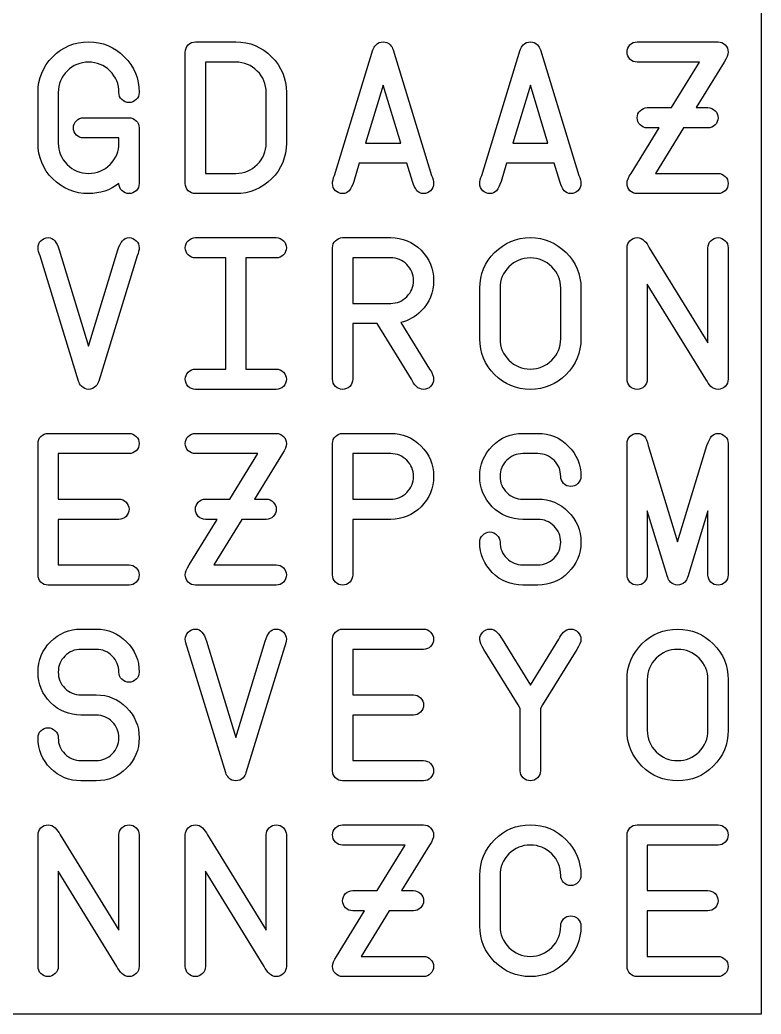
# Model space of a CAD drawing. Extents: x 0.3 to 81.7, y -40.7 to 31.5.
# Drawn here: x 71.02 to 81.71, y 2.86 to 17.19 of the extents above; entities that cross this region are included whole.
import ezdxf

# ---------------------------------------------------------------- set-up
doc = ezdxf.new("R2010")
doc.units = 0
doc.layers.add('Layer_1', color=7, linetype='CONTINUOUS')

msp = doc.modelspace()

# ---------------------------------------------------------------- linework, layer by layer
at = {"layer": 'Layer_1', "color": 7}
for p, q in [((81.710386, 31.531278), (81.710386, 2.8575)), ((73.552548, 16.876918), (74.135918, 16.876918)), ((79.922944, 16.876918), (81.089682, 16.876918)), ((73.406707, 14.835125), (73.406707, 16.731077)), ((75.559348, 14.951798), (76.113551, 16.760245)), ((76.113551, 16.760245), (76.116458, 16.760245)), ((76.402309, 16.760245), (76.405216, 16.760245)), ((76.405216, 16.760245), (76.959416, 14.951798)), ((77.682816, 14.951798), (78.237016, 16.760245)), ((78.237016, 16.760245), (78.239923, 16.760245)), ((78.525775, 16.760245), (78.528682, 16.760245)), ((78.528682, 16.760245), (79.082884, 14.951798)), ((73.698392, 16.585233), (73.698392, 14.980966)), ((74.135918, 16.585233), (73.698392, 16.585233)), ((80.824249, 16.585233), (79.922944, 16.585233)), ((80.420265, 15.928942), (80.824249, 16.585233)), ((81.177188, 16.585233), (80.773203, 15.928942)), ((76.259392, 16.252713), (76.005626, 15.418495)), ((76.513158, 15.418495), (76.259392, 16.252713)), ((78.38286, 16.252713), (78.129094, 15.418495)), ((78.636626, 15.418495), (78.38286, 16.252713)), ((71.283238, 15.418495), (71.283238, 16.147707)), ((71.574924, 16.147707), (71.574924, 15.418495)), ((74.573444, 15.418495), (74.573444, 16.147707)), ((74.86513, 16.147707), (74.86513, 15.418495)), ((80.068785, 15.928942), (80.420265, 15.928942)), ((80.773203, 15.928942), (80.943841, 15.928942)), ((71.939529, 15.783101), (72.59582, 15.783101)), ((72.741664, 15.637257), (72.741664, 14.835125)), ((79.835438, 14.980966), (80.239422, 15.637257)), ((80.239422, 15.637257), (80.068785, 15.637257)), ((80.592361, 15.637257), (80.188377, 14.980966)), ((80.943841, 15.637257), (80.592361, 15.637257)), ((72.449979, 15.491416), (71.939529, 15.491416)), ((72.449979, 15.418495), (72.449979, 15.491416)), ((76.005626, 15.418495), (76.513158, 15.418495)), ((78.129094, 15.418495), (78.636626, 15.418495)), ((75.916664, 15.12681), (75.836451, 14.864293)), ((76.602103, 15.12681), (75.916664, 15.12681)), ((76.682316, 14.864293), (76.602103, 15.12681)), ((78.04013, 15.12681), (77.959916, 14.864293)), ((78.725568, 15.12681), (78.04013, 15.12681)), ((78.805781, 14.864293), (78.725568, 15.12681)), ((73.698392, 14.980966), (74.135918, 14.980966)), ((80.188377, 14.980966), (81.089682, 14.980966)), ((74.135918, 14.689284), (73.552548, 14.689284)), ((81.089682, 14.689284), (79.922944, 14.689284)), ((73.552545, 14.054343), (74.719286, 14.054343)), ((75.676013, 14.054343), (76.368764, 14.054343)), ((75.530169, 12.01255), (75.530169, 13.908502)), ((79.777103, 12.01255), (79.777103, 13.908502)), ((80.025035, 14.01059), (80.025035, 14.01059)), ((80.097956, 13.908502), (80.943841, 12.536123)), ((80.943841, 12.536123), (80.943841, 13.908502)), ((81.235526, 13.908502), (81.235526, 12.01255)), ((71.866612, 11.983382), (71.312409, 13.791826)), ((71.589512, 13.879331), (72.012453, 12.490914)), ((72.012453, 12.490914), (72.435397, 13.879331)), ((72.712496, 13.791826), (72.158297, 11.983382)), ((73.990074, 13.762658), (73.552545, 13.762658)), ((73.990074, 12.158391), (73.990074, 13.762658)), ((74.719286, 13.762658), (74.281759, 13.762658)), ((74.281759, 13.762658), (74.281759, 12.158391)), ((76.368764, 13.762658), (75.821854, 13.762658)), ((75.821854, 13.762658), (75.821854, 13.106367)), ((76.368764, 13.762658), (76.368764, 13.762658)), ((80.914673, 12.01255), (80.068788, 13.384926)), ((80.068788, 13.384926), (80.068788, 12.01255)), ((77.653643, 12.59592), (77.653643, 13.325132)), ((77.945328, 13.325132), (77.945328, 12.59592)), ((78.820384, 12.59592), (78.820384, 13.325132)), ((79.112066, 13.325132), (79.112066, 12.59592)), ((75.821854, 13.106367), (76.368764, 13.106367)), ((76.171878, 12.814682), (75.821854, 12.814682)), ((75.821854, 12.814682), (75.821854, 12.01255)), ((76.667739, 12.01255), (76.171878, 12.814682)), ((76.514606, 12.830726), (76.930257, 12.158391)), ((73.552545, 12.158391), (73.990074, 12.158391)), ((74.281759, 12.158391), (74.719286, 12.158391)), ((71.869518, 11.983382), (71.866612, 11.983382)), ((72.158297, 11.983382), (72.15539, 11.983382)), ((72.012464, 11.866709), (72.012444, 11.866709)), ((74.719286, 11.866709), (73.552545, 11.866709)), ((71.429085, 11.231768), (72.595826, 11.231768)), ((73.552548, 11.231768), (74.719288, 11.231768)), ((75.676013, 11.231768), (76.368764, 11.231768)), ((78.273465, 11.231768), (78.492227, 11.231768)), ((71.283244, 9.189975), (71.283244, 11.085926)), ((75.530172, 9.189975), (75.530172, 11.085926)), ((79.777103, 9.189975), (79.777103, 11.085926)), ((80.08337, 11.056757), (80.506314, 9.668338)), ((80.506314, 9.668338), (80.929258, 11.056757)), ((81.235506, 11.085926), (81.235506, 9.189975)), ((81.235526, 11.085926), (81.235506, 11.085926)), ((72.595826, 10.940083), (71.574929, 10.940083)), ((71.574929, 10.940083), (71.574929, 10.283792)), ((74.453853, 10.940083), (73.552548, 10.940083)), ((74.049871, 10.283792), (74.453853, 10.940083)), ((74.806791, 10.940083), (74.40281, 10.283792)), ((76.368764, 10.940083), (75.821857, 10.940083)), ((75.821857, 10.940083), (75.821857, 10.283792)), ((76.368764, 10.940083), (76.368764, 10.940083)), ((78.492227, 10.940083), (78.273465, 10.940083)), ((79.112058, 10.611938), (79.112058, 10.611938)), ((71.574929, 10.283792), (72.449982, 10.283792)), ((73.698389, 10.283792), (74.049871, 10.283792)), ((74.40281, 10.283792), (74.573444, 10.283792)), ((75.821857, 10.283792), (76.368764, 10.283792)), ((78.273465, 10.283792), (78.492227, 10.283792)), ((80.36047, 9.160806), (80.068788, 10.113157)), ((80.068788, 10.113157), (80.068788, 9.189975)), ((80.943821, 10.113157), (80.652136, 9.160806)), ((80.943821, 9.189975), (80.943821, 10.113157)), ((72.449982, 9.992108), (71.574929, 9.992108)), ((71.574929, 9.992108), (71.574929, 9.335817)), ((73.465042, 9.335817), (73.869026, 9.992108)), ((73.869026, 9.992108), (73.698389, 9.992108)), ((74.221965, 9.992108), (73.817981, 9.335817)), ((74.573444, 9.992108), (74.221965, 9.992108)), ((76.368764, 9.992108), (75.821857, 9.992108)), ((75.821857, 9.992108), (75.821857, 9.189975)), ((76.368764, 9.992108), (76.368764, 9.992108)), ((78.492227, 9.992108), (78.273465, 9.992108)), ((71.574929, 9.335817), (72.595826, 9.335817)), ((73.817981, 9.335817), (74.719288, 9.335817)), ((78.273465, 9.335817), (78.492227, 9.335817)), ((72.595826, 9.044132), (71.429085, 9.044132)), ((74.719288, 9.044132), (73.552548, 9.044132)), ((78.492227, 9.044132), (78.273465, 9.044132)), ((80.363377, 9.160806), (80.36047, 9.160806)), ((80.652136, 9.160806), (80.649229, 9.160806)), ((71.903072, 8.409193), (72.121836, 8.409193)), ((75.676013, 8.409193), (76.842751, 8.409193)), ((73.712971, 8.234182), (74.135915, 6.845763)), ((74.135915, 6.845763), (74.558859, 8.234182)), ((75.530169, 6.3674), (75.530169, 8.263351)), ((77.974496, 8.263351), (78.382855, 7.601226)), ((78.382855, 7.601226), (78.791213, 8.263351)), ((72.121836, 8.117508), (71.903072, 8.117508)), ((73.990074, 6.338231), (73.435872, 8.146676)), ((74.835959, 8.146676), (74.281756, 6.338231)), ((76.842751, 8.117508), (75.821854, 8.117508)), ((75.821854, 8.117508), (75.821854, 7.461217)), ((78.206387, 7.315375), (77.711981, 8.117508)), ((79.053731, 8.117508), (78.559325, 7.315375)), ((72.741664, 7.789363), (72.741664, 7.789363)), ((79.777103, 6.950769), (79.777103, 7.679981)), ((80.068788, 7.679981), (80.068788, 6.950769)), ((80.943841, 6.950769), (80.943841, 7.679981)), ((81.235526, 7.679981), (81.235526, 6.950769)), ((71.903072, 7.461217), (72.121836, 7.461217)), ((75.821854, 7.461217), (76.69691, 7.461217)), ((78.237013, 7.265789), (78.206387, 7.315375)), ((78.559325, 7.315375), (78.528699, 7.265789)), ((72.121836, 7.169533), (71.903072, 7.169533)), ((76.69691, 7.169533), (75.821854, 7.169533)), ((75.821854, 7.169533), (75.821854, 6.513242)), ((78.237013, 6.3674), (78.237013, 7.265789)), ((78.528699, 7.265789), (78.528699, 6.3674)), ((71.903072, 6.513242), (72.121836, 6.513242)), ((75.821854, 6.513242), (76.842751, 6.513242)), ((73.992981, 6.338231), (73.990074, 6.338231)), ((74.281756, 6.338231), (74.27885, 6.338231)), ((72.121836, 6.221557), (71.903072, 6.221557)), ((74.135924, 6.221557), (74.135907, 6.221557)), ((76.842751, 6.221557), (75.676013, 6.221557)), ((71.531174, 5.542865), (71.531174, 5.542865)), ((73.654639, 5.542865), (73.654639, 5.542865)), ((75.67601, 5.586618), (76.842751, 5.586618)), ((79.922947, 5.586618), (81.089685, 5.586618)), ((71.283241, 3.544825), (71.283241, 5.440776)), ((71.604094, 5.440776), (72.449979, 4.068399)), ((72.449979, 4.068399), (72.449979, 5.440776)), ((72.741664, 5.440776), (72.741664, 3.544825)), ((73.406707, 3.544825), (73.406707, 5.440776)), ((73.727559, 5.440776), (74.573447, 4.068399)), ((74.573447, 4.068399), (74.573447, 5.440776)), ((74.86513, 5.440776), (74.86513, 3.544825)), ((79.777103, 3.544825), (79.777103, 5.440776)), ((76.577318, 5.294933), (75.67601, 5.294933)), ((76.173334, 4.638642), (76.577318, 5.294933)), ((76.930257, 5.294933), (76.526273, 4.638642)), ((81.089685, 5.294933), (80.068788, 5.294933)), ((80.068788, 5.294933), (80.068788, 4.638642)), ((72.420811, 3.544825), (71.574926, 4.917201)), ((71.574926, 4.917201), (71.574926, 3.544825)), ((74.544277, 3.544825), (73.698392, 4.917201)), ((73.698392, 4.917201), (73.698392, 3.544825)), ((77.653635, 4.128194), (77.653635, 4.857406)), ((77.94532, 4.857406), (77.94532, 4.128194)), ((75.821854, 4.638642), (76.173334, 4.638642)), ((76.526273, 4.638642), (76.696907, 4.638642)), ((80.068788, 4.638642), (80.943843, 4.638642)), ((75.588507, 3.690667), (75.992489, 4.346958)), ((75.992489, 4.346958), (75.821854, 4.346958)), ((76.345427, 4.346958), (75.941443, 3.690667)), ((76.696907, 4.346958), (76.345427, 4.346958)), ((80.943843, 4.346958), (80.068788, 4.346958)), ((80.068788, 4.346958), (80.068788, 3.690667)), ((78.820375, 4.128194), (78.820375, 4.128194)), ((75.941443, 3.690667), (76.842751, 3.690667)), ((80.068788, 3.690667), (81.089685, 3.690667)), ((76.842751, 3.398982), (75.67601, 3.398982)), ((81.089685, 3.398982), (79.922947, 3.398982)), ((81.710386, 2.8575), (2.8575, 2.8575))]:
    msp.add_line(p, q, dxfattribs=at)
for points in [[(71.496169, 16.662531), (71.639094, 16.805456), (71.811189, 16.876918), (72.012453, 16.876918)], [(72.012453, 16.876918), (72.213715, 16.876918), (72.385322, 16.805456), (72.527274, 16.662531)], [(73.406707, 16.731077), (73.406707, 16.77094), (73.420805, 16.804969), (73.449001, 16.833165)], [(73.449001, 16.833165), (73.478169, 16.862334), (73.512685, 16.876918), (73.552548, 16.876918)], [(74.135918, 16.876918), (74.33718, 16.876918), (74.508788, 16.805456), (74.650742, 16.662531)], [(76.116458, 16.760245), (76.121312, 16.787468), (76.134924, 16.811775), (76.157295, 16.833165)], [(76.157295, 16.833165), (76.185491, 16.862334), (76.219521, 16.876918), (76.259384, 16.876918)], [(76.259384, 16.876918), (76.299248, 16.876918), (76.333765, 16.862334), (76.362934, 16.833165)], [(76.362934, 16.833165), (76.384322, 16.811775), (76.397448, 16.787468), (76.402309, 16.760245)], [(78.239923, 16.760245), (78.244777, 16.787468), (78.258389, 16.811775), (78.280758, 16.833165)], [(78.280758, 16.833165), (78.308954, 16.862334), (78.342984, 16.876918), (78.382849, 16.876918)], [(78.382849, 16.876918), (78.422712, 16.876918), (78.457228, 16.862334), (78.486396, 16.833165)], [(78.486396, 16.833165), (78.507787, 16.811775), (78.520913, 16.787468), (78.525775, 16.760245)], [(79.7771, 16.731077), (79.7771, 16.77094), (79.791199, 16.804969), (79.819397, 16.833165)], [(79.819397, 16.833165), (79.848563, 16.862334), (79.883079, 16.876918), (79.922944, 16.876918)], [(81.089682, 16.876918), (81.129547, 16.876918), (81.163577, 16.862334), (81.191773, 16.833165)], [(81.191773, 16.833165), (81.220941, 16.804969), (81.235526, 16.77094), (81.235526, 16.731077)], [(71.283238, 16.147707), (71.283238, 16.348969), (71.354215, 16.520577), (71.496169, 16.662531)], [(72.527274, 16.662531), (72.670201, 16.520577), (72.741664, 16.348969), (72.741664, 16.147707)], [(74.650742, 16.662531), (74.793667, 16.520577), (74.86513, 16.348969), (74.86513, 16.147707)], [(79.819397, 16.627527), (79.791199, 16.656695), (79.7771, 16.691212), (79.7771, 16.731077)], [(81.235526, 16.731077), (81.235526, 16.691212), (81.21608, 16.642597), (81.177188, 16.585233)], [(72.012453, 16.585233), (71.891889, 16.585233), (71.788827, 16.542453), (71.703267, 16.456892)], [(72.321638, 16.456892), (72.236076, 16.542453), (72.133014, 16.585233), (72.012453, 16.585233)], [(74.445104, 16.456892), (74.359543, 16.542453), (74.256482, 16.585233), (74.135918, 16.585233)], [(79.922944, 16.585233), (79.883079, 16.585233), (79.848563, 16.599331), (79.819397, 16.627527)], [(71.703267, 16.456892), (71.617705, 16.371332), (71.574924, 16.26827), (71.574924, 16.147707)], [(72.449979, 16.147707), (72.449979, 16.26827), (72.407199, 16.371332), (72.321638, 16.456892)], [(74.573444, 16.147707), (74.573444, 16.26827), (74.530664, 16.371332), (74.445104, 16.456892)], [(72.492273, 16.044159), (72.464077, 16.073328), (72.449979, 16.107844), (72.449979, 16.147707)], [(72.741664, 16.147707), (72.741664, 16.107844), (72.72708, 16.073328), (72.697911, 16.044159)], [(72.59582, 16.001863), (72.555957, 16.001863), (72.521441, 16.015962), (72.492273, 16.044159)], [(72.697911, 16.044159), (72.669715, 16.015962), (72.635685, 16.001863), (72.59582, 16.001863)], [(79.965238, 15.885189), (79.994406, 15.914358), (80.028922, 15.928942), (80.068785, 15.928942)], [(80.943841, 15.928942), (80.983704, 15.928942), (81.017733, 15.914358), (81.045929, 15.885189)], [(71.835982, 15.739348), (71.865151, 15.768517), (71.899666, 15.783101), (71.939529, 15.783101)], [(72.59582, 15.783101), (72.635685, 15.783101), (72.669715, 15.768517), (72.697911, 15.739348)], [(79.922944, 15.783101), (79.922944, 15.822964), (79.937042, 15.856993), (79.965238, 15.885189)], [(79.965238, 15.679551), (79.937042, 15.708719), (79.922944, 15.743236), (79.922944, 15.783101)], [(81.045929, 15.885189), (81.075097, 15.856993), (81.089682, 15.822964), (81.089682, 15.783101)], [(81.089682, 15.783101), (81.089682, 15.743236), (81.075097, 15.708719), (81.045929, 15.679551)], [(71.793688, 15.637257), (71.793688, 15.677122), (71.807786, 15.711152), (71.835982, 15.739348)], [(71.835982, 15.53371), (71.807786, 15.562878), (71.793688, 15.597394), (71.793688, 15.637257)], [(72.697911, 15.739348), (72.72708, 15.711152), (72.741664, 15.677122), (72.741664, 15.637257)], [(80.068785, 15.637257), (80.028922, 15.637257), (79.994406, 15.651355), (79.965238, 15.679551)], [(81.045929, 15.679551), (81.017733, 15.651355), (80.983704, 15.637257), (80.943841, 15.637257)], [(71.939529, 15.491416), (71.899666, 15.491416), (71.865151, 15.505514), (71.835982, 15.53371)], [(71.496169, 14.902212), (71.354215, 15.045137), (71.283238, 15.217231), (71.283238, 15.418495)], [(71.574924, 15.418495), (71.574924, 15.297932), (71.617705, 15.19487), (71.703267, 15.10931)], [(72.321638, 15.10931), (72.407199, 15.19487), (72.449979, 15.297932), (72.449979, 15.418495)], [(74.445104, 15.10931), (74.530664, 15.19487), (74.573444, 15.297932), (74.573444, 15.418495)], [(74.86513, 15.418495), (74.86513, 15.217231), (74.793667, 15.045137), (74.650742, 14.902212)], [(71.703267, 15.10931), (71.788827, 15.023747), (71.891889, 14.980966), (72.012453, 14.980966)], [(72.012453, 14.980966), (72.133014, 14.980966), (72.236076, 15.023747), (72.321638, 15.10931)], [(74.135918, 14.980966), (74.256482, 14.980966), (74.359543, 15.023747), (74.445104, 15.10931)], [(75.530181, 14.835125), (75.530181, 14.868183), (75.539903, 14.907074), (75.559348, 14.951798)], [(76.959416, 14.951798), (76.978861, 14.907074), (76.988584, 14.868183), (76.988584, 14.835125)], [(77.653649, 14.835125), (77.653649, 14.868183), (77.663371, 14.907074), (77.682816, 14.951798)], [(79.082884, 14.951798), (79.102329, 14.907074), (79.112052, 14.868183), (79.112052, 14.835125)], [(79.7771, 14.835125), (79.7771, 14.874988), (79.796546, 14.923602), (79.835438, 14.980966)], [(81.089682, 14.980966), (81.129547, 14.980966), (81.163577, 14.966382), (81.191773, 14.937213)], [(81.191773, 14.937213), (81.220941, 14.909017), (81.235526, 14.874988), (81.235526, 14.835125)], [(72.012453, 14.689284), (71.811189, 14.689284), (71.639094, 14.76026), (71.496169, 14.902212)], [(72.449979, 14.833666), (72.324554, 14.737411), (72.178712, 14.689284), (72.012453, 14.689284)], [(72.493732, 14.733034), (72.464563, 14.761232), (72.449979, 14.794776), (72.449979, 14.833666)], [(72.741664, 14.835125), (72.741664, 14.795262), (72.72708, 14.760746), (72.697911, 14.731578)], [(73.449001, 14.731578), (73.420805, 14.760746), (73.406707, 14.795262), (73.406707, 14.835125)], [(74.650742, 14.902212), (74.508788, 14.76026), (74.33718, 14.689284), (74.135918, 14.689284)], [(75.572474, 14.731578), (75.544278, 14.760746), (75.530181, 14.795262), (75.530181, 14.835125)], [(75.836451, 14.864293), (75.817004, 14.804985), (75.795127, 14.760746), (75.77082, 14.731578)], [(76.746488, 14.731578), (76.723152, 14.760746), (76.701761, 14.804985), (76.682316, 14.864293)], [(76.988584, 14.835125), (76.988584, 14.795262), (76.974, 14.760746), (76.944834, 14.731578)], [(77.695943, 14.731578), (77.667747, 14.760746), (77.653649, 14.795262), (77.653649, 14.835125)], [(77.959916, 14.864293), (77.940471, 14.804985), (77.918595, 14.760746), (77.894288, 14.731578)], [(78.869953, 14.731578), (78.846619, 14.760746), (78.825228, 14.804985), (78.805781, 14.864293)], [(79.112052, 14.835125), (79.112052, 14.795262), (79.097468, 14.760746), (79.068299, 14.731578)], [(79.819397, 14.731578), (79.791199, 14.760746), (79.7771, 14.795262), (79.7771, 14.835125)], [(81.235526, 14.835125), (81.235526, 14.795262), (81.220941, 14.760746), (81.191773, 14.731578)], [(72.59582, 14.689284), (72.555957, 14.689284), (72.521928, 14.703867), (72.493732, 14.733034)], [(72.697911, 14.731578), (72.669715, 14.703382), (72.635685, 14.689284), (72.59582, 14.689284)], [(73.552548, 14.689284), (73.512685, 14.689284), (73.478169, 14.703382), (73.449001, 14.731578)], [(75.676025, 14.689284), (75.63616, 14.689284), (75.601643, 14.703382), (75.572474, 14.731578)], [(75.77082, 14.731578), (75.747486, 14.703382), (75.715887, 14.689284), (75.676025, 14.689284)], [(76.842742, 14.689284), (76.80288, 14.689284), (76.770795, 14.703382), (76.746488, 14.731578)], [(76.944834, 14.731578), (76.916636, 14.703382), (76.882605, 14.689284), (76.842742, 14.689284)], [(77.79949, 14.689284), (77.759627, 14.689284), (77.725111, 14.703382), (77.695943, 14.731578)], [(77.894288, 14.731578), (77.870952, 14.703382), (77.839353, 14.689284), (77.79949, 14.689284)], [(78.966208, 14.689284), (78.926345, 14.689284), (78.89426, 14.703382), (78.869953, 14.731578)], [(79.068299, 14.731578), (79.040103, 14.703382), (79.006073, 14.689284), (78.966208, 14.689284)], [(79.922944, 14.689284), (79.883079, 14.689284), (79.848563, 14.703382), (79.819397, 14.731578)], [(81.191773, 14.731578), (81.163577, 14.703382), (81.129547, 14.689284), (81.089682, 14.689284)], [(71.325535, 14.01059), (71.354704, 14.039759), (71.38922, 14.054343), (71.429085, 14.054343)], [(71.429085, 14.054343), (71.468948, 14.054343), (71.500547, 14.039759), (71.523881, 14.01059)], [(72.499568, 14.01059), (72.523875, 14.039759), (72.55596, 14.054343), (72.595823, 14.054343)], [(72.595823, 14.054343), (72.635686, 14.054343), (72.669715, 14.039759), (72.697911, 14.01059)], [(73.448998, 14.01059), (73.478166, 14.039759), (73.512682, 14.054343), (73.552545, 14.054343)], [(74.719286, 14.054343), (74.759148, 14.054343), (74.793178, 14.039759), (74.821374, 14.01059)], [(75.572463, 14.01059), (75.601632, 14.039759), (75.636148, 14.054343), (75.676013, 14.054343)], [(76.368764, 14.054343), (76.539885, 14.054343), (76.685727, 13.993575), (76.806291, 13.872039)], [(77.866574, 13.839956), (78.009499, 13.982881), (78.181592, 14.054343), (78.382855, 14.054343)], [(78.382855, 14.054343), (78.584117, 14.054343), (78.755725, 13.982881), (78.897679, 13.839956)], [(79.819397, 14.01059), (79.848565, 14.039759), (79.883081, 14.054343), (79.922944, 14.054343)], [(79.922944, 14.054343), (79.962809, 14.054343), (79.996839, 14.039759), (80.025035, 14.01059)], [(80.986137, 14.01059), (81.015306, 14.039759), (81.049822, 14.054343), (81.089685, 14.054343)], [(81.089685, 14.054343), (81.129548, 14.054343), (81.163577, 14.039759), (81.191773, 14.01059)], [(71.283241, 13.908502), (71.283241, 13.948365), (71.297339, 13.982394), (71.325535, 14.01059)], [(71.312409, 13.791826), (71.292964, 13.836552), (71.283241, 13.875444), (71.283241, 13.908502)], [(71.523881, 14.01059), (71.548188, 13.982394), (71.570065, 13.938641), (71.589512, 13.879331)], [(72.435397, 13.879331), (72.454842, 13.938641), (72.476232, 13.982394), (72.499568, 14.01059)], [(72.697911, 14.01059), (72.72708, 13.982394), (72.741664, 13.948365), (72.741664, 13.908502)], [(72.741664, 13.908502), (72.741664, 13.875444), (72.731942, 13.836552), (72.712496, 13.791826)], [(73.406704, 13.908502), (73.406704, 13.948365), (73.420802, 13.982394), (73.448998, 14.01059)], [(73.448998, 13.804952), (73.420802, 13.83412), (73.406704, 13.868637), (73.406704, 13.908502)], [(74.821374, 14.01059), (74.850542, 13.982394), (74.865127, 13.948365), (74.865127, 13.908502)], [(74.865127, 13.908502), (74.865127, 13.868637), (74.850542, 13.83412), (74.821374, 13.804952)], [(75.530169, 13.908502), (75.530169, 13.948365), (75.544267, 13.982394), (75.572463, 14.01059)], [(79.777103, 13.908502), (79.777103, 13.948365), (79.791201, 13.982394), (79.819397, 14.01059)], [(80.025035, 14.01059), (80.054204, 13.982394), (80.078511, 13.948365), (80.097956, 13.908502)], [(80.943841, 13.908502), (80.943841, 13.948365), (80.957939, 13.982394), (80.986137, 14.01059)], [(81.191773, 14.01059), (81.220941, 13.982394), (81.235526, 13.948365), (81.235526, 13.908502)], [(73.552545, 13.762658), (73.512682, 13.762658), (73.478166, 13.776756), (73.448998, 13.804952)], [(74.821374, 13.804952), (74.793178, 13.776756), (74.759148, 13.762658), (74.719286, 13.762658)], [(76.806291, 13.872039), (76.927827, 13.751477), (76.988595, 13.605635), (76.988595, 13.434513)], [(77.653643, 13.325132), (77.653643, 13.526394), (77.72462, 13.698002), (77.866574, 13.839956)], [(78.897679, 13.839956), (79.040604, 13.698002), (79.112066, 13.526394), (79.112066, 13.325132)], [(76.600652, 13.666403), (76.536482, 13.730573), (76.459186, 13.762658), (76.368764, 13.762658)], [(76.69691, 13.434513), (76.69691, 13.524935), (76.664824, 13.602232), (76.600652, 13.666403)], [(78.073669, 13.634317), (77.988108, 13.548757), (77.945328, 13.445695), (77.945328, 13.325132)], [(78.382855, 13.762658), (78.262293, 13.762658), (78.159231, 13.719878), (78.073669, 13.634317)], [(78.69204, 13.634317), (78.60648, 13.719878), (78.503418, 13.762658), (78.382855, 13.762658)], [(78.820384, 13.325132), (78.820384, 13.445695), (78.777603, 13.548757), (78.69204, 13.634317)], [(76.600652, 13.202625), (76.664824, 13.266794), (76.69691, 13.34409), (76.69691, 13.434513)], [(76.988595, 13.434513), (76.988595, 13.263392), (76.928313, 13.11755), (76.80775, 12.996986)], [(76.368764, 13.106367), (76.459186, 13.106367), (76.536482, 13.138453), (76.600652, 13.202625)], [(76.80775, 12.996986), (76.722189, 12.911426), (76.624475, 12.856006), (76.514606, 12.830726)], [(77.866574, 12.079637), (77.72462, 12.222562), (77.653643, 12.394656), (77.653643, 12.59592)], [(77.945328, 12.59592), (77.945328, 12.475357), (77.988108, 12.372295), (78.073669, 12.286735)], [(78.69204, 12.286735), (78.777603, 12.372295), (78.820384, 12.475357), (78.820384, 12.59592)], [(79.112066, 12.59592), (79.112066, 12.394656), (79.040604, 12.222562), (78.897679, 12.079637)], [(78.073669, 12.286735), (78.159231, 12.201172), (78.262293, 12.158391), (78.382855, 12.158391)], [(78.382855, 12.158391), (78.503418, 12.158391), (78.60648, 12.201172), (78.69204, 12.286735)], [(73.406704, 12.01255), (73.406704, 12.052413), (73.420802, 12.086442), (73.448998, 12.114638)], [(73.448998, 12.114638), (73.478166, 12.143807), (73.512682, 12.158391), (73.552545, 12.158391)], [(74.719286, 12.158391), (74.759148, 12.158391), (74.793178, 12.143807), (74.821374, 12.114638)], [(74.821374, 12.114638), (74.850542, 12.086442), (74.865127, 12.052413), (74.865127, 12.01255)], [(76.930257, 12.158391), (76.969149, 12.101027), (76.988595, 12.052413), (76.988595, 12.01255)], [(78.382855, 11.866709), (78.181592, 11.866709), (78.009499, 11.937685), (77.866574, 12.079637)], [(78.897679, 12.079637), (78.755725, 11.937685), (78.584117, 11.866709), (78.382855, 11.866709)], [(71.910356, 11.910459), (71.887993, 11.931849), (71.87438, 11.956157), (71.869518, 11.983382)], [(72.012444, 11.866709), (71.972581, 11.866709), (71.938552, 11.881292), (71.910356, 11.910459)], [(72.116014, 11.910459), (72.086846, 11.881292), (72.052329, 11.866709), (72.012464, 11.866709)], [(72.15539, 11.983382), (72.150536, 11.956157), (72.13741, 11.931849), (72.116014, 11.910459)], [(73.448998, 11.909003), (73.420802, 11.938171), (73.406704, 11.972687), (73.406704, 12.01255)], [(73.552545, 11.866709), (73.512682, 11.866709), (73.478166, 11.880807), (73.448998, 11.909003)], [(74.821374, 11.909003), (74.793178, 11.880807), (74.759148, 11.866709), (74.719286, 11.866709)], [(74.865127, 12.01255), (74.865127, 11.972687), (74.850542, 11.938171), (74.821374, 11.909003)], [(75.572463, 11.909003), (75.544267, 11.938171), (75.530169, 11.972687), (75.530169, 12.01255)], [(75.676013, 11.866709), (75.636148, 11.866709), (75.601632, 11.880807), (75.572463, 11.909003)], [(75.778101, 11.909003), (75.749906, 11.880807), (75.715876, 11.866709), (75.676013, 11.866709)], [(75.821854, 12.01255), (75.821854, 11.972687), (75.80727, 11.938171), (75.778101, 11.909003)], [(76.739204, 11.909003), (76.711008, 11.938171), (76.687186, 11.972687), (76.667739, 12.01255)], [(76.842751, 11.866709), (76.802888, 11.866709), (76.768372, 11.880807), (76.739204, 11.909003)], [(76.944842, 11.909003), (76.916646, 11.880807), (76.882616, 11.866709), (76.842751, 11.866709)], [(76.988595, 12.01255), (76.988595, 11.972687), (76.974011, 11.938171), (76.944842, 11.909003)], [(79.819397, 11.909003), (79.791201, 11.938171), (79.777103, 11.972687), (79.777103, 12.01255)], [(79.922944, 11.866709), (79.883081, 11.866709), (79.848565, 11.880807), (79.819397, 11.909003)], [(80.025035, 11.909003), (79.996839, 11.880807), (79.962809, 11.866709), (79.922944, 11.866709)], [(80.068788, 12.01255), (80.068788, 11.972687), (80.054204, 11.938171), (80.025035, 11.909003)], [(80.986137, 11.909003), (80.957939, 11.938171), (80.934118, 11.972687), (80.914673, 12.01255)], [(81.089685, 11.866709), (81.049822, 11.866709), (81.015306, 11.880807), (80.986137, 11.909003)], [(81.191773, 11.909003), (81.163577, 11.880807), (81.129548, 11.866709), (81.089685, 11.866709)], [(81.235526, 12.01255), (81.235526, 11.972687), (81.220941, 11.938171), (81.191773, 11.909003)], [(71.283244, 11.085926), (71.283244, 11.125789), (71.297342, 11.159819), (71.325538, 11.188015)], [(71.325538, 11.188015), (71.354707, 11.217184), (71.389222, 11.231768), (71.429085, 11.231768)], [(72.595826, 11.231768), (72.635689, 11.231768), (72.669718, 11.217184), (72.697914, 11.188015)], [(72.697914, 11.188015), (72.727083, 11.159819), (72.741667, 11.125789), (72.741667, 11.085926)], [(73.406707, 11.085926), (73.406707, 11.125789), (73.420805, 11.159819), (73.449001, 11.188015)], [(73.449001, 11.188015), (73.478169, 11.217184), (73.512685, 11.231768), (73.552548, 11.231768)], [(74.719288, 11.231768), (74.759151, 11.231768), (74.793181, 11.217184), (74.821377, 11.188015)], [(74.821377, 11.188015), (74.850545, 11.159819), (74.86513, 11.125789), (74.86513, 11.085926)], [(75.530172, 11.085926), (75.530172, 11.125789), (75.54427, 11.159819), (75.572466, 11.188015)], [(75.572466, 11.188015), (75.601635, 11.217184), (75.63615, 11.231768), (75.676013, 11.231768)], [(76.368764, 11.231768), (76.539887, 11.231768), (76.68573, 11.171), (76.806293, 11.049465)], [(77.83448, 11.049465), (77.956014, 11.171), (78.102343, 11.231768), (78.273465, 11.231768)], [(78.492227, 11.231768), (78.66335, 11.231768), (78.809193, 11.171), (78.929756, 11.049465)], [(79.777103, 11.085926), (79.777103, 11.125789), (79.791687, 11.160305), (79.820856, 11.189474)], [(79.820856, 11.189474), (79.849052, 11.21767), (79.883081, 11.231768), (79.922944, 11.231768)], [(79.922944, 11.231768), (79.962807, 11.231768), (79.997323, 11.21767), (80.026491, 11.189474)], [(80.026491, 11.189474), (80.051771, 11.163222), (80.070731, 11.118983), (80.08337, 11.056757)], [(80.929258, 11.056757), (80.954536, 11.122872), (80.976412, 11.167111), (80.994886, 11.189474)], [(80.994886, 11.189474), (81.01822, 11.21767), (81.04982, 11.231768), (81.089685, 11.231768)], [(81.089685, 11.231768), (81.129548, 11.231768), (81.163577, 11.217184), (81.191773, 11.188015)], [(81.191773, 11.188015), (81.220941, 11.159819), (81.235526, 11.125789), (81.235526, 11.085926)], [(72.741667, 11.085926), (72.741667, 11.046062), (72.727083, 11.011546), (72.697914, 10.982377)], [(73.449001, 10.982377), (73.420805, 11.011546), (73.406707, 11.046062), (73.406707, 11.085926)], [(74.86513, 11.085926), (74.86513, 11.046062), (74.845683, 10.997448), (74.806791, 10.940083)], [(76.806293, 11.049465), (76.927828, 10.928902), (76.988595, 10.78306), (76.988595, 10.611938)], [(77.653635, 10.611938), (77.653635, 10.78306), (77.713916, 10.928902), (77.83448, 11.049465)], [(78.929756, 11.049465), (79.05129, 10.928902), (79.112058, 10.78306), (79.112058, 10.611938)], [(72.697914, 10.982377), (72.669718, 10.954181), (72.635689, 10.940083), (72.595826, 10.940083)], [(73.552548, 10.940083), (73.512685, 10.940083), (73.478169, 10.954181), (73.449001, 10.982377)], [(76.600655, 10.843827), (76.536485, 10.907998), (76.459188, 10.940083), (76.368764, 10.940083)], [(78.273465, 10.940083), (78.183043, 10.940083), (78.105746, 10.907998), (78.041575, 10.843827)], [(78.724118, 10.843827), (78.659946, 10.907998), (78.582649, 10.940083), (78.492227, 10.940083)], [(76.69691, 10.611938), (76.69691, 10.70236), (76.664825, 10.779657), (76.600655, 10.843827)], [(78.041575, 10.843827), (77.977405, 10.779657), (77.94532, 10.70236), (77.94532, 10.611938)], [(78.820372, 10.611938), (78.820372, 10.70236), (78.788287, 10.779657), (78.724118, 10.843827)], [(76.600655, 10.380049), (76.664825, 10.444219), (76.69691, 10.521516), (76.69691, 10.611938)], [(76.988595, 10.611938), (76.988595, 10.440816), (76.927828, 10.294488), (76.806293, 10.172952)], [(77.83448, 10.172952), (77.713916, 10.294488), (77.653635, 10.440816), (77.653635, 10.611938)], [(77.94532, 10.611938), (77.94532, 10.521516), (77.977405, 10.444219), (78.041575, 10.380049)], [(78.862666, 10.50839), (78.83447, 10.537558), (78.820372, 10.572074), (78.820372, 10.611938)], [(79.112058, 10.611938), (79.112058, 10.572074), (79.097473, 10.537558), (79.068305, 10.50839)], [(78.966216, 10.466096), (78.926352, 10.466096), (78.891835, 10.480194), (78.862666, 10.50839)], [(79.068305, 10.50839), (79.040109, 10.480194), (79.006079, 10.466096), (78.966216, 10.466096)], [(76.368764, 10.283792), (76.459188, 10.283792), (76.536485, 10.315878), (76.600655, 10.380049)], [(78.041575, 10.380049), (78.105746, 10.315878), (78.183043, 10.283792), (78.273465, 10.283792)], [(72.449982, 10.283792), (72.489847, 10.283792), (72.523877, 10.269208), (72.552073, 10.24004)], [(72.552073, 10.24004), (72.581241, 10.211844), (72.595826, 10.177814), (72.595826, 10.13795)], [(73.552548, 10.13795), (73.552548, 10.177814), (73.566646, 10.211844), (73.594842, 10.24004)], [(73.594842, 10.24004), (73.62401, 10.269208), (73.658526, 10.283792), (73.698389, 10.283792)], [(74.573444, 10.283792), (74.613307, 10.283792), (74.647338, 10.269208), (74.675535, 10.24004)], [(74.675535, 10.24004), (74.704704, 10.211844), (74.719288, 10.177814), (74.719288, 10.13795)], [(78.492227, 10.283792), (78.66335, 10.283792), (78.809193, 10.223025), (78.929756, 10.10149)], [(72.595826, 10.13795), (72.595826, 10.098087), (72.581241, 10.063571), (72.552073, 10.034402)], [(73.594842, 10.034402), (73.566646, 10.063571), (73.552548, 10.098087), (73.552548, 10.13795)], [(74.719288, 10.13795), (74.719288, 10.098087), (74.704704, 10.063571), (74.675535, 10.034402)], [(76.806293, 10.172952), (76.68573, 10.052389), (76.539887, 9.992108), (76.368764, 9.992108)], [(78.273465, 9.992108), (78.102343, 9.992108), (77.956014, 10.052389), (77.83448, 10.172952)], [(78.929756, 10.10149), (79.05129, 9.980926), (79.112058, 9.835084), (79.112058, 9.663962)], [(72.552073, 10.034402), (72.523877, 10.006206), (72.489847, 9.992108), (72.449982, 9.992108)], [(73.698389, 9.992108), (73.658526, 9.992108), (73.62401, 10.006206), (73.594842, 10.034402)], [(74.675535, 10.034402), (74.647338, 10.006206), (74.613307, 9.992108), (74.573444, 9.992108)], [(78.724118, 9.895852), (78.659946, 9.960022), (78.582649, 9.992108), (78.492227, 9.992108)], [(78.820372, 9.663962), (78.820372, 9.754385), (78.788287, 9.831681), (78.724118, 9.895852)], [(77.653635, 9.663962), (77.653635, 9.703826), (77.667733, 9.737856), (77.695928, 9.766052)], [(77.695928, 9.766052), (77.725097, 9.79522), (77.759613, 9.809805), (77.799476, 9.809805)], [(77.799476, 9.809805), (77.839341, 9.809805), (77.873371, 9.79522), (77.901567, 9.766052)], [(77.901567, 9.766052), (77.930735, 9.737856), (77.94532, 9.703826), (77.94532, 9.663962)], [(77.83448, 9.224977), (77.713916, 9.346512), (77.653635, 9.492841), (77.653635, 9.663962)], [(77.94532, 9.663962), (77.94532, 9.57354), (77.977405, 9.496244), (78.041575, 9.432073)], [(78.724118, 9.432073), (78.788287, 9.496244), (78.820372, 9.57354), (78.820372, 9.663962)], [(79.112058, 9.663962), (79.112058, 9.492841), (79.05129, 9.346512), (78.929756, 9.224977)], [(72.595826, 9.335817), (72.635689, 9.335817), (72.669718, 9.321233), (72.697914, 9.292064)], [(73.406707, 9.189975), (73.406707, 9.229838), (73.426152, 9.278452), (73.465042, 9.335817)], [(74.719288, 9.335817), (74.759151, 9.335817), (74.793181, 9.321233), (74.821377, 9.292064)], [(78.041575, 9.432073), (78.105746, 9.367902), (78.183043, 9.335817), (78.273465, 9.335817)], [(78.492227, 9.335817), (78.582649, 9.335817), (78.659946, 9.367902), (78.724118, 9.432073)], [(71.325538, 9.086427), (71.297342, 9.115595), (71.283244, 9.150111), (71.283244, 9.189975)], [(72.697914, 9.292064), (72.727083, 9.263868), (72.741667, 9.229838), (72.741667, 9.189975)], [(72.741667, 9.189975), (72.741667, 9.150111), (72.727083, 9.115595), (72.697914, 9.086427)], [(73.449001, 9.086427), (73.420805, 9.115595), (73.406707, 9.150111), (73.406707, 9.189975)], [(74.821377, 9.292064), (74.850545, 9.263868), (74.86513, 9.229838), (74.86513, 9.189975)], [(74.86513, 9.189975), (74.86513, 9.150111), (74.850545, 9.115595), (74.821377, 9.086427)], [(75.572466, 9.086427), (75.54427, 9.115595), (75.530172, 9.150111), (75.530172, 9.189975)], [(75.821857, 9.189975), (75.821857, 9.150111), (75.807273, 9.115595), (75.778104, 9.086427)], [(78.273465, 9.044132), (78.102343, 9.044132), (77.956014, 9.104414), (77.83448, 9.224977)], [(78.929756, 9.224977), (78.809193, 9.104414), (78.66335, 9.044132), (78.492227, 9.044132)], [(79.819397, 9.086427), (79.791201, 9.115595), (79.777103, 9.150111), (79.777103, 9.189975)], [(80.068788, 9.189975), (80.068788, 9.150111), (80.054204, 9.115595), (80.025035, 9.086427)], [(80.986115, 9.086427), (80.957919, 9.115595), (80.943821, 9.150111), (80.943821, 9.189975)], [(81.235506, 9.189975), (81.235506, 9.150111), (81.220922, 9.115595), (81.191753, 9.086427)], [(71.429085, 9.044132), (71.389222, 9.044132), (71.354707, 9.05823), (71.325538, 9.086427)], [(72.697914, 9.086427), (72.669718, 9.05823), (72.635689, 9.044132), (72.595826, 9.044132)], [(73.552548, 9.044132), (73.512685, 9.044132), (73.478169, 9.05823), (73.449001, 9.086427)], [(74.821377, 9.086427), (74.793181, 9.05823), (74.759151, 9.044132), (74.719288, 9.044132)], [(75.676013, 9.044132), (75.63615, 9.044132), (75.601635, 9.05823), (75.572466, 9.086427)], [(75.778104, 9.086427), (75.749908, 9.05823), (75.715878, 9.044132), (75.676013, 9.044132)], [(79.922944, 9.044132), (79.883081, 9.044132), (79.848565, 9.05823), (79.819397, 9.086427)], [(80.025035, 9.086427), (79.996837, 9.05823), (79.962807, 9.044132), (79.922944, 9.044132)], [(80.404212, 9.087885), (80.381851, 9.109275), (80.368239, 9.133582), (80.363377, 9.160806)], [(80.506303, 9.044132), (80.46644, 9.044132), (80.43241, 9.058717), (80.404212, 9.087885)], [(80.60985, 9.087885), (80.580682, 9.058717), (80.546166, 9.044132), (80.506303, 9.044132)], [(80.649229, 9.160806), (80.644375, 9.133582), (80.631248, 9.109275), (80.60985, 9.087885)], [(81.089665, 9.044132), (81.0498, 9.044132), (81.015283, 9.05823), (80.986115, 9.086427)], [(81.191753, 9.086427), (81.163557, 9.05823), (81.129528, 9.044132), (81.089665, 9.044132)], [(71.464086, 8.22689), (71.585621, 8.348425), (71.731949, 8.409193), (71.903072, 8.409193)], [(72.121836, 8.409193), (72.292957, 8.409193), (72.438799, 8.348425), (72.559363, 8.22689)], [(73.406704, 8.263351), (73.406704, 8.303214), (73.420802, 8.337244), (73.448998, 8.36544)], [(73.448998, 8.36544), (73.478166, 8.394609), (73.512682, 8.409193), (73.552545, 8.409193)], [(73.552545, 8.409193), (73.59241, 8.409193), (73.624009, 8.394609), (73.647343, 8.36544)], [(73.647343, 8.36544), (73.67165, 8.337244), (73.693526, 8.293491), (73.712971, 8.234182)], [(74.558859, 8.234182), (74.578304, 8.293491), (74.599694, 8.337244), (74.623028, 8.36544)], [(74.623028, 8.36544), (74.647335, 8.394609), (74.679421, 8.409193), (74.719286, 8.409193)], [(74.719286, 8.409193), (74.759148, 8.409193), (74.793178, 8.394609), (74.821374, 8.36544)], [(74.821374, 8.36544), (74.850542, 8.337244), (74.865127, 8.303214), (74.865127, 8.263351)], [(75.530169, 8.263351), (75.530169, 8.303214), (75.544267, 8.337244), (75.572463, 8.36544)], [(75.572463, 8.36544), (75.601632, 8.394609), (75.636148, 8.409193), (75.676013, 8.409193)], [(76.842751, 8.409193), (76.882614, 8.409193), (76.916644, 8.394609), (76.944842, 8.36544)], [(76.944842, 8.36544), (76.974011, 8.337244), (76.988595, 8.303214), (76.988595, 8.263351)], [(77.653643, 8.263351), (77.653643, 8.303214), (77.667741, 8.337244), (77.695937, 8.36544)], [(77.695937, 8.36544), (77.725106, 8.394609), (77.759622, 8.409193), (77.799487, 8.409193)], [(77.799487, 8.409193), (77.83935, 8.409193), (77.873379, 8.394609), (77.901575, 8.36544)], [(77.901575, 8.36544), (77.930744, 8.337244), (77.955051, 8.303214), (77.974496, 8.263351)], [(78.791213, 8.263351), (78.81066, 8.303214), (78.834482, 8.337244), (78.862677, 8.36544)], [(78.862677, 8.36544), (78.891846, 8.394609), (78.926362, 8.409193), (78.966225, 8.409193)], [(78.966225, 8.409193), (79.006088, 8.409193), (79.040117, 8.394609), (79.068313, 8.36544)], [(79.068313, 8.36544), (79.097482, 8.337244), (79.112066, 8.303214), (79.112066, 8.263351)], [(79.990034, 8.194805), (80.132959, 8.33773), (80.305052, 8.409193), (80.506314, 8.409193)], [(80.506314, 8.409193), (80.707576, 8.409193), (80.879184, 8.33773), (81.021138, 8.194805)], [(71.283241, 7.789363), (71.283241, 7.960485), (71.343523, 8.106327), (71.464086, 8.22689)], [(72.559363, 8.22689), (72.680897, 8.106327), (72.741664, 7.960485), (72.741664, 7.789363)], [(73.435872, 8.146676), (73.416426, 8.191402), (73.406704, 8.230293), (73.406704, 8.263351)], [(74.865127, 8.263351), (74.865127, 8.230293), (74.855404, 8.191402), (74.835959, 8.146676)], [(76.988595, 8.263351), (76.988595, 8.223487), (76.974011, 8.188971), (76.944842, 8.159802)], [(77.711981, 8.117508), (77.673089, 8.174873), (77.653643, 8.223487), (77.653643, 8.263351)], [(79.112066, 8.263351), (79.112066, 8.223487), (79.092621, 8.174873), (79.053731, 8.117508)], [(79.777103, 7.679981), (79.777103, 7.881244), (79.84808, 8.052851), (79.990034, 8.194805)], [(81.021138, 8.194805), (81.164063, 8.052851), (81.235526, 7.881244), (81.235526, 7.679981)], [(71.903072, 8.117508), (71.81265, 8.117508), (71.735353, 8.085423), (71.671181, 8.021252)], [(72.353724, 8.021252), (72.289554, 8.085423), (72.212259, 8.117508), (72.121836, 8.117508)], [(76.944842, 8.159802), (76.916644, 8.131606), (76.882614, 8.117508), (76.842751, 8.117508)], [(80.506314, 8.117508), (80.385751, 8.117508), (80.282689, 8.074728), (80.197129, 7.989167)], [(80.8155, 7.989167), (80.72994, 8.074728), (80.626878, 8.117508), (80.506314, 8.117508)], [(71.671181, 8.021252), (71.607011, 7.957082), (71.574926, 7.879785), (71.574926, 7.789363)], [(72.449979, 7.789363), (72.449979, 7.879785), (72.417894, 7.957082), (72.353724, 8.021252)], [(80.197129, 7.989167), (80.111568, 7.903606), (80.068788, 7.800544), (80.068788, 7.679981)], [(80.943841, 7.679981), (80.943841, 7.800544), (80.90106, 7.903606), (80.8155, 7.989167)], [(71.464086, 7.350377), (71.343523, 7.471913), (71.283241, 7.618241), (71.283241, 7.789363)], [(71.574926, 7.789363), (71.574926, 7.698941), (71.607011, 7.621644), (71.671181, 7.557474)], [(72.492276, 7.685815), (72.464078, 7.714983), (72.449979, 7.749499), (72.449979, 7.789363)], [(72.741664, 7.789363), (72.741664, 7.749499), (72.72708, 7.714983), (72.697911, 7.685815)], [(72.595823, 7.643521), (72.55596, 7.643521), (72.521444, 7.657619), (72.492276, 7.685815)], [(72.697911, 7.685815), (72.669715, 7.657619), (72.635686, 7.643521), (72.595823, 7.643521)], [(71.671181, 7.557474), (71.735353, 7.493303), (71.81265, 7.461217), (71.903072, 7.461217)], [(72.121836, 7.461217), (72.292957, 7.461217), (72.438799, 7.40045), (72.559363, 7.278915)], [(76.69691, 7.461217), (76.736773, 7.461217), (76.770802, 7.446633), (76.798998, 7.417465)], [(71.903072, 7.169533), (71.731949, 7.169533), (71.585621, 7.229814), (71.464086, 7.350377)], [(76.798998, 7.417465), (76.828167, 7.389269), (76.842751, 7.355239), (76.842751, 7.315375)], [(76.842751, 7.315375), (76.842751, 7.275511), (76.828167, 7.240995), (76.798998, 7.211827)], [(72.353724, 7.073277), (72.289554, 7.137447), (72.212259, 7.169533), (72.121836, 7.169533)], [(72.559363, 7.278915), (72.680897, 7.158351), (72.741664, 7.012509), (72.741664, 6.841387)], [(76.798998, 7.211827), (76.770802, 7.183631), (76.736773, 7.169533), (76.69691, 7.169533)], [(72.449979, 6.841387), (72.449979, 6.93181), (72.417894, 7.009106), (72.353724, 7.073277)], [(71.283241, 6.841387), (71.283241, 6.881251), (71.297339, 6.915281), (71.325535, 6.943477)], [(71.325535, 6.943477), (71.354704, 6.972645), (71.389219, 6.98723), (71.429082, 6.98723)], [(71.429082, 6.98723), (71.468947, 6.98723), (71.502978, 6.972645), (71.531174, 6.943477)], [(71.531174, 6.943477), (71.560342, 6.915281), (71.574926, 6.881251), (71.574926, 6.841387)], [(79.990034, 6.434487), (79.84808, 6.577413), (79.777103, 6.749507), (79.777103, 6.950769)], [(80.068788, 6.950769), (80.068788, 6.830206), (80.111568, 6.727144), (80.197129, 6.641583)], [(80.8155, 6.641583), (80.90106, 6.727144), (80.943841, 6.830206), (80.943841, 6.950769)], [(81.235526, 6.950769), (81.235526, 6.749507), (81.164063, 6.577413), (81.021138, 6.434487)], [(71.464086, 6.402402), (71.343523, 6.523937), (71.283241, 6.670266), (71.283241, 6.841387)], [(71.574926, 6.841387), (71.574926, 6.750965), (71.607011, 6.673669), (71.671181, 6.609498)], [(72.353724, 6.609498), (72.417894, 6.673669), (72.449979, 6.750965), (72.449979, 6.841387)], [(72.741664, 6.841387), (72.741664, 6.670266), (72.680897, 6.523937), (72.559363, 6.402402)], [(71.671181, 6.609498), (71.735353, 6.545327), (71.81265, 6.513242), (71.903072, 6.513242)], [(72.121836, 6.513242), (72.212259, 6.513242), (72.289554, 6.545327), (72.353724, 6.609498)], [(80.197129, 6.641583), (80.282689, 6.556022), (80.385751, 6.513242), (80.506314, 6.513242)], [(80.506314, 6.513242), (80.626878, 6.513242), (80.72994, 6.556022), (80.8155, 6.641583)], [(76.842751, 6.513242), (76.882614, 6.513242), (76.916644, 6.498658), (76.944842, 6.469489)], [(76.944842, 6.469489), (76.974011, 6.441293), (76.988595, 6.407263), (76.988595, 6.3674)], [(71.903072, 6.221557), (71.731949, 6.221557), (71.585621, 6.281839), (71.464086, 6.402402)], [(72.559363, 6.402402), (72.438799, 6.281839), (72.292957, 6.221557), (72.121836, 6.221557)], [(74.033819, 6.26531), (74.011455, 6.2867), (73.997843, 6.311007), (73.992981, 6.338231)], [(74.27885, 6.338231), (74.273995, 6.311007), (74.260869, 6.2867), (74.239471, 6.26531)], [(75.572463, 6.263852), (75.544267, 6.29302), (75.530169, 6.327536), (75.530169, 6.3674)], [(76.988595, 6.3674), (76.988595, 6.327536), (76.974011, 6.29302), (76.944842, 6.263852)], [(78.279307, 6.263852), (78.251111, 6.29302), (78.237013, 6.327536), (78.237013, 6.3674)], [(78.528699, 6.3674), (78.528699, 6.327536), (78.514114, 6.29302), (78.484946, 6.263852)], [(80.506314, 6.221557), (80.305052, 6.221557), (80.132959, 6.292534), (79.990034, 6.434487)], [(81.021138, 6.434487), (80.879184, 6.292534), (80.707576, 6.221557), (80.506314, 6.221557)], [(74.135907, 6.221557), (74.096044, 6.221557), (74.062014, 6.236142), (74.033819, 6.26531)], [(74.239471, 6.26531), (74.210302, 6.236142), (74.175787, 6.221557), (74.135924, 6.221557)], [(75.676013, 6.221557), (75.636148, 6.221557), (75.601632, 6.235655), (75.572463, 6.263852)], [(76.944842, 6.263852), (76.916644, 6.235655), (76.882614, 6.221557), (76.842751, 6.221557)], [(78.382855, 6.221557), (78.342992, 6.221557), (78.308476, 6.235655), (78.279307, 6.263852)], [(78.484946, 6.263852), (78.45675, 6.235655), (78.422719, 6.221557), (78.382855, 6.221557)], [(71.283241, 5.440776), (71.283241, 5.480639), (71.297339, 5.514669), (71.325535, 5.542865)], [(71.325535, 5.542865), (71.354704, 5.572034), (71.389219, 5.586618), (71.429082, 5.586618)], [(71.429082, 5.586618), (71.468947, 5.586618), (71.502978, 5.572034), (71.531174, 5.542865)], [(71.531174, 5.542865), (71.560342, 5.514669), (71.584649, 5.480639), (71.604094, 5.440776)], [(72.449979, 5.440776), (72.449979, 5.480639), (72.464077, 5.514669), (72.492273, 5.542865)], [(72.492273, 5.542865), (72.521441, 5.572034), (72.555958, 5.586618), (72.595823, 5.586618)], [(72.595823, 5.586618), (72.635686, 5.586618), (72.669715, 5.572034), (72.697911, 5.542865)], [(72.697911, 5.542865), (72.72708, 5.514669), (72.741664, 5.480639), (72.741664, 5.440776)], [(73.406707, 5.440776), (73.406707, 5.480639), (73.420805, 5.514669), (73.449001, 5.542865)], [(73.449001, 5.542865), (73.478169, 5.572034), (73.512686, 5.586618), (73.552551, 5.586618)], [(73.552551, 5.586618), (73.592414, 5.586618), (73.626443, 5.572034), (73.654639, 5.542865)], [(73.654639, 5.542865), (73.683808, 5.514669), (73.708114, 5.480639), (73.727559, 5.440776)], [(74.573447, 5.440776), (74.573447, 5.480639), (74.587545, 5.514669), (74.615741, 5.542865)], [(74.615741, 5.542865), (74.64491, 5.572034), (74.679425, 5.586618), (74.719288, 5.586618)], [(74.719288, 5.586618), (74.759151, 5.586618), (74.793182, 5.572034), (74.821379, 5.542865)], [(74.821379, 5.542865), (74.850546, 5.514669), (74.86513, 5.480639), (74.86513, 5.440776)], [(75.530169, 5.440776), (75.530169, 5.480639), (75.544267, 5.514669), (75.572463, 5.542865)], [(75.572463, 5.542865), (75.601632, 5.572034), (75.636147, 5.586618), (75.67601, 5.586618)], [(76.842751, 5.586618), (76.882614, 5.586618), (76.916643, 5.572034), (76.944839, 5.542865)], [(76.944839, 5.542865), (76.974008, 5.514669), (76.988592, 5.480639), (76.988592, 5.440776)], [(77.866566, 5.372229), (78.009491, 5.515155), (78.181584, 5.586618), (78.382846, 5.586618)], [(78.382846, 5.586618), (78.58411, 5.586618), (78.755718, 5.515155), (78.89767, 5.372229)], [(79.777103, 5.440776), (79.777103, 5.480639), (79.791201, 5.514669), (79.819397, 5.542865)], [(79.819397, 5.542865), (79.848565, 5.572034), (79.883082, 5.586618), (79.922947, 5.586618)], [(81.089685, 5.586618), (81.129548, 5.586618), (81.163578, 5.572034), (81.191776, 5.542865)], [(81.191776, 5.542865), (81.220942, 5.514669), (81.235526, 5.480639), (81.235526, 5.440776)], [(75.572463, 5.337227), (75.544267, 5.366396), (75.530169, 5.400912), (75.530169, 5.440776)], [(75.67601, 5.294933), (75.636147, 5.294933), (75.601632, 5.309031), (75.572463, 5.337227)], [(76.988592, 5.440776), (76.988592, 5.400912), (76.969147, 5.352298), (76.930257, 5.294933)], [(77.653635, 4.857406), (77.653635, 5.058668), (77.724612, 5.230276), (77.866566, 5.372229)], [(78.89767, 5.372229), (79.040597, 5.230276), (79.11206, 5.058668), (79.11206, 4.857406)], [(81.191776, 5.337227), (81.163578, 5.309031), (81.129548, 5.294933), (81.089685, 5.294933)], [(81.235526, 5.440776), (81.235526, 5.400912), (81.220942, 5.366396), (81.191776, 5.337227)], [(78.07366, 5.166592), (77.9881, 5.081031), (77.94532, 4.977969), (77.94532, 4.857406)], [(78.382846, 5.294933), (78.262285, 5.294933), (78.159223, 5.252153), (78.07366, 5.166592)], [(78.692035, 5.166592), (78.606472, 5.252153), (78.50341, 5.294933), (78.382846, 5.294933)], [(78.820375, 4.857406), (78.820375, 4.977969), (78.777595, 5.081031), (78.692035, 5.166592)], [(78.862669, 4.753858), (78.834473, 4.783026), (78.820375, 4.817542), (78.820375, 4.857406)], [(78.966216, 4.711564), (78.926353, 4.711564), (78.891838, 4.725662), (78.862669, 4.753858)], [(79.068307, 4.753858), (79.040112, 4.725662), (79.006081, 4.711564), (78.966216, 4.711564)], [(79.11206, 4.857406), (79.11206, 4.817542), (79.097476, 4.783026), (79.068307, 4.753858)], [(75.67601, 4.4928), (75.67601, 4.532664), (75.690109, 4.566694), (75.718307, 4.59489)], [(75.718307, 4.59489), (75.747474, 4.624058), (75.78199, 4.638642), (75.821854, 4.638642)], [(76.696907, 4.638642), (76.736772, 4.638642), (76.770802, 4.624058), (76.798998, 4.59489)], [(76.798998, 4.59489), (76.828167, 4.566694), (76.842751, 4.532664), (76.842751, 4.4928)], [(80.943843, 4.638642), (80.983706, 4.638642), (81.017736, 4.624058), (81.045932, 4.59489)], [(81.045932, 4.59489), (81.0751, 4.566694), (81.089685, 4.532664), (81.089685, 4.4928)], [(75.718307, 4.389252), (75.690109, 4.41842), (75.67601, 4.452936), (75.67601, 4.4928)], [(76.842751, 4.4928), (76.842751, 4.452936), (76.828167, 4.41842), (76.798998, 4.389252)], [(81.089685, 4.4928), (81.089685, 4.452936), (81.0751, 4.41842), (81.045932, 4.389252)], [(75.821854, 4.346958), (75.78199, 4.346958), (75.747474, 4.361056), (75.718307, 4.389252)], [(76.798998, 4.389252), (76.770802, 4.361056), (76.736772, 4.346958), (76.696907, 4.346958)], [(81.045932, 4.389252), (81.017736, 4.361056), (80.983706, 4.346958), (80.943843, 4.346958)], [(78.820375, 4.128194), (78.820375, 4.168058), (78.834473, 4.202088), (78.862669, 4.230284)], [(78.862669, 4.230284), (78.891838, 4.259452), (78.926353, 4.274036), (78.966216, 4.274036)], [(78.966216, 4.274036), (79.006081, 4.274036), (79.040112, 4.259452), (79.068307, 4.230284)], [(79.068307, 4.230284), (79.097476, 4.202088), (79.11206, 4.168058), (79.11206, 4.128194)], [(77.866566, 3.611912), (77.724612, 3.754838), (77.653635, 3.926932), (77.653635, 4.128194)], [(77.94532, 4.128194), (77.94532, 4.007631), (77.9881, 3.904569), (78.07366, 3.819008)], [(78.692035, 3.819008), (78.777595, 3.904569), (78.820375, 4.007631), (78.820375, 4.128194)], [(79.11206, 4.128194), (79.11206, 3.926932), (79.040597, 3.754838), (78.89767, 3.611912)], [(78.07366, 3.819008), (78.159223, 3.733447), (78.262285, 3.690667), (78.382846, 3.690667)], [(78.382846, 3.690667), (78.50341, 3.690667), (78.606472, 3.733447), (78.692035, 3.819008)], [(75.530169, 3.544825), (75.530169, 3.584688), (75.549615, 3.633302), (75.588507, 3.690667)], [(76.842751, 3.690667), (76.882614, 3.690667), (76.916643, 3.676083), (76.944839, 3.646914)], [(76.944839, 3.646914), (76.974008, 3.618718), (76.988592, 3.584688), (76.988592, 3.544825)], [(78.382846, 3.398982), (78.181584, 3.398982), (78.009491, 3.469959), (77.866566, 3.611912)], [(78.89767, 3.611912), (78.755718, 3.469959), (78.58411, 3.398982), (78.382846, 3.398982)], [(81.089685, 3.690667), (81.129548, 3.690667), (81.163578, 3.676083), (81.191776, 3.646914)], [(81.191776, 3.646914), (81.220942, 3.618718), (81.235526, 3.584688), (81.235526, 3.544825)], [(71.325535, 3.441277), (71.297339, 3.470445), (71.283241, 3.504961), (71.283241, 3.544825)], [(71.429082, 3.398982), (71.389219, 3.398982), (71.354704, 3.41308), (71.325535, 3.441277)], [(71.531174, 3.441277), (71.502978, 3.41308), (71.468947, 3.398982), (71.429082, 3.398982)], [(71.574926, 3.544825), (71.574926, 3.504961), (71.560342, 3.470445), (71.531174, 3.441277)], [(72.492273, 3.441277), (72.464077, 3.470445), (72.440256, 3.504961), (72.420811, 3.544825)], [(72.595823, 3.398982), (72.555958, 3.398982), (72.521441, 3.41308), (72.492273, 3.441277)], [(72.697911, 3.441277), (72.669715, 3.41308), (72.635686, 3.398982), (72.595823, 3.398982)], [(72.741664, 3.544825), (72.741664, 3.504961), (72.72708, 3.470445), (72.697911, 3.441277)], [(73.449001, 3.441277), (73.420805, 3.470445), (73.406707, 3.504961), (73.406707, 3.544825)], [(73.552551, 3.398982), (73.512686, 3.398982), (73.478169, 3.41308), (73.449001, 3.441277)], [(73.654639, 3.441277), (73.626443, 3.41308), (73.592414, 3.398982), (73.552551, 3.398982)], [(73.698392, 3.544825), (73.698392, 3.504961), (73.683808, 3.470445), (73.654639, 3.441277)], [(74.615741, 3.441277), (74.587545, 3.470445), (74.563724, 3.504961), (74.544277, 3.544825)], [(74.719288, 3.398982), (74.679425, 3.398982), (74.64491, 3.41308), (74.615741, 3.441277)], [(74.821379, 3.441277), (74.793182, 3.41308), (74.759151, 3.398982), (74.719288, 3.398982)], [(74.86513, 3.544825), (74.86513, 3.504961), (74.850546, 3.470445), (74.821379, 3.441277)], [(75.572463, 3.441277), (75.544267, 3.470445), (75.530169, 3.504961), (75.530169, 3.544825)], [(75.67601, 3.398982), (75.636147, 3.398982), (75.601632, 3.41308), (75.572463, 3.441277)], [(76.944839, 3.441277), (76.916643, 3.41308), (76.882614, 3.398982), (76.842751, 3.398982)], [(76.988592, 3.544825), (76.988592, 3.504961), (76.974008, 3.470445), (76.944839, 3.441277)], [(79.819397, 3.441277), (79.791201, 3.470445), (79.777103, 3.504961), (79.777103, 3.544825)], [(79.922947, 3.398982), (79.883082, 3.398982), (79.848565, 3.41308), (79.819397, 3.441277)], [(81.191776, 3.441277), (81.163578, 3.41308), (81.129548, 3.398982), (81.089685, 3.398982)], [(81.235526, 3.544825), (81.235526, 3.504961), (81.220942, 3.470445), (81.191776, 3.441277)]]:
    msp.add_open_spline(points, degree=3, dxfattribs=at)

doc.saveas('drawing.dxf')
